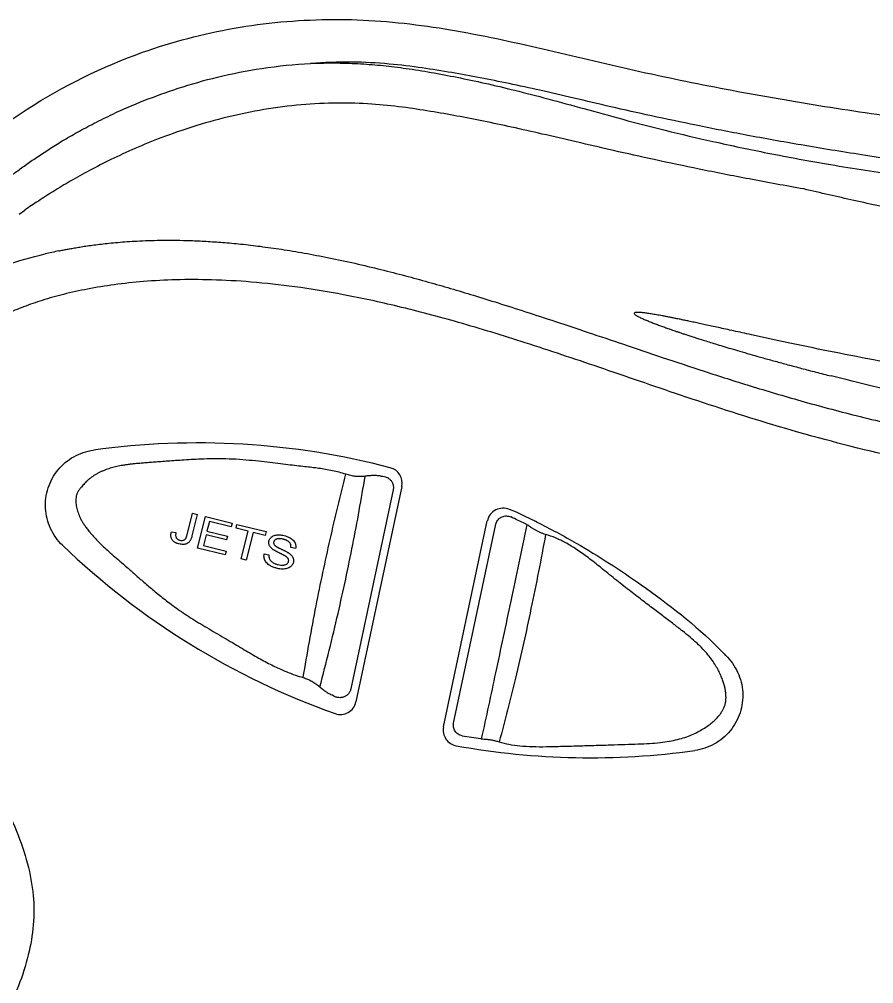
# Model space of a CAD drawing. Extents: x 649 to 723, y 631 to 778.
# Drawn here: x 681.585 to 684.218, y 651.192 to 654.165 of the extents above; entities that cross this region are included whole.
import ezdxf

# ---------------------------------------------------------------- set-up
doc = ezdxf.new("R2010")
doc.units = 0
doc.header["$MEASUREMENT"] = 0
doc.layers.add('1', color=4, linetype='Continuous')

# ---------------------------------------------------------------- blocks, each defined once
blk = doc.blocks.new('main_control')
at = {"color": 3, "linetype": 'Continuous'}
for p, q in [((7.6784, 16.9912), (7.5481, 16.3776)), ((7.7052, 17.002), (7.5639, 16.3371)), ((8.0583, 16.922), (8.0578, 16.9222)), ((7.0431, 16.8521), (7.0598, 16.9189)), ((7.0749, 16.9152), (7.0584, 16.8491)), ((7.0598, 16.9189), (7.0749, 16.9152)), ((7.0756, 16.8119), (7.0998, 16.909)), ((7.0998, 16.909), (7.1821, 16.8885)), ((7.112, 16.8938), (7.1046, 16.8641)), ((7.1793, 16.877), (7.112, 16.8938)), ((7.8338, 16.2604), (7.9688, 16.8958)), ((6.995, 16.8613), (7.0089, 16.8595)), ((7.1046, 16.8641), (7.1676, 16.8484)), ((7.1821, 16.8885), (7.1793, 16.877)), ((7.1942, 16.8733), (7.197, 16.8847)), ((7.2317, 16.864), (7.1942, 16.8733)), ((7.197, 16.8847), (7.2873, 16.8623)), ((7.2104, 16.7784), (7.2317, 16.864)), ((7.2873, 16.8623), (7.2844, 16.8508)), ((7.8649, 16.2713), (7.9954, 16.8855)), ((7.1018, 16.8527), (7.0935, 16.8196)), ((7.1648, 16.837), (7.1018, 16.8527)), ((7.1676, 16.8484), (7.1648, 16.837)), ((7.2468, 16.8602), (7.2254, 16.7746)), ((7.2844, 16.8508), (7.2468, 16.8602)), ((6.6592, 16.8206), (6.6599, 16.8214)), ((7.1606, 16.7908), (7.0756, 16.8119)), ((7.0935, 16.8196), (7.1634, 16.8022)), ((7.1634, 16.8022), (7.1606, 16.7908)), ((7.378, 16.8106), (7.3633, 16.8133)), ((7.2254, 16.7746), (7.2104, 16.7784)), ((7.2812, 16.7938), (7.2957, 16.7913))]:
    blk.add_line(p, q, dxfattribs=at)
at = {"color": 4, "linetype": 'Continuous'}
blk.add_arc((8.171, 15.6926), 2.952, 127.2, 238.6532, dxfattribs=at)
at = {"color": 3, "linetype": 'Continuous'}
for centre, radius, start, end in [((6.9565, 16.1477), 1.6099, 101.0412, 102.5829), ((7.0759, 14.7869), 2.349, 75.358, 97.8638), ((7.6573, 17.0122), 0.049, 348, 75.358), ((7.6498, 17.095), 0.062, 261.7546, 266.2377), ((8.0168, 16.8856), 0.049, 65.8517, 168), ((8.0378, 16.8774), 0.049, 65.3121, 65.9016), ((7.0593, 14.7489), 2.3916, 63.9656, 65.3123), ((7.0528, 14.7589), 2.3651, 64.0956, 65.3027), ((7.0828, 14.7975), 2.3377, 63.6274, 63.9608), ((8.059, 16.8308), 0.0617, 58.833, 64.0822), ((7.9886, 16.7143), 0.1979, 55.1961, 58.8456), ((8.287, 18.5142), 2.349, 226.1362, 250.4136), ((7.4628, 16.3046), 0.0603, 58.4433, 64.7859), ((7.516, 16.3473), 0.049, 250.4136, 348), ((7.8818, 16.2502), 0.049, 168, 259.8525), ((8.2739, 18.4787), 2.278, 260.3413, 261.7884), ((7.9571, 16.2838), 0.0605, 261.796, 263.4244), ((7.9736, 16.4269), 0.2045, 263.4306, 266.0608), ((8.287, 18.5142), 2.349, 259.8525, 277.8638)]:
    blk.add_arc(centre, radius, start, end, dxfattribs=at)
at = {"color": 4, "linetype": 'Continuous', "start_tangent": (0.778346, 0.627835), "end_tangent": (0.778346, -0.627835)}
blk.add_spline([(6.4067, 18.0607), (6.5509, 18.1651), (6.9064, 18.3403), (7.1886, 18.4146), (7.4772, 18.4415), (7.622, 18.4378), (7.7661, 18.4232), (8.0511, 18.371), (8.3332, 18.3054), (8.6163, 18.2441), (8.9013, 18.1914), (9.1877, 18.1468), (9.7636, 18.0789), (10.3417, 18.037), (10.921, 18.0226), (11.5002, 18.037), (12.0783, 18.0789), (12.6542, 18.1468), (12.9406, 18.1914), (13.2256, 18.2441), (13.5087, 18.3054), (13.7908, 18.371), (14.0758, 18.4232), (14.2199, 18.4378), (14.3647, 18.4415), (14.6533, 18.4146), (14.9355, 18.3403), (15.291, 18.1651), (15.4352, 18.0607)], degree=3, dxfattribs=at)
at = {"color": 3, "linetype": 'Continuous'}
for points, start_tangent, end_tangent in [([(6.8141, 18.1498), (6.9103, 18.1913), (7.016, 18.2294), (7.137, 18.2638), (7.2739, 18.2908), (7.4239, 18.306)], (0.906905, 0.421336), (0.998732, 0.050343)), ([(14.2226, 18.3076), (14.113, 18.2973), (14.0179, 18.2833), (13.9296, 18.2679), (13.8415, 18.251), (13.7496, 18.2317), (13.6508, 18.2095), (13.5433, 18.1844), (13.4266, 18.1576), (13.2985, 18.1298), (13.1563, 18.1008), (13, 18.0713), (12.8303, 18.0419), (12.6461, 18.0131), (12.445, 17.9852), (12.2258, 17.9588), (11.9868, 17.9349), (11.7259, 17.9144), (11.4408, 17.8986), (11.128, 17.8891), (10.7837, 17.8881), (10.4262, 17.8976), (10.1003, 17.9155), (9.813, 17.9388), (9.5576, 17.9655), (9.3285, 17.9943), (9.1224, 18.0242), (8.9361, 18.0546), (8.7666, 18.0851), (8.6128, 18.1153), (8.4745, 18.1444), (8.3496, 18.1725), (8.2352, 18.1992), (8.1309, 18.2232), (8.0356, 18.2438), (7.9464, 18.2617), (7.8591, 18.2776), (7.7681, 18.2922), (7.6667, 18.3042), (7.5507, 18.3101), (7.4239, 18.306)], (-0.998263, -0.058913), (-0.997198, -0.074805)), ([(7.4239, 18.306), (7.5058, 18.3074), (7.5793, 18.3049), (7.6478, 18.2994), (7.7183, 18.2907), (7.7953, 18.2785), (7.8757, 18.2633), (7.9603, 18.2453), (8.0535, 18.2233), (8.1558, 18.1969), (8.2663, 18.1667), (8.386, 18.1339), (8.5172, 18.1), (8.6642, 18.0654), (8.8332, 18.0298), (9.0266, 17.9942), (9.2423, 17.9604), (9.4809, 17.93), (9.7442, 17.9044), (10.0325, 17.8848), (10.3505, 17.8715), (10.7079, 17.8647), (11.0971, 17.8646), (11.4786, 17.8718), (11.8192, 17.8861), (12.1198, 17.9065), (12.3883, 17.9324), (12.6286, 17.9625), (12.8449, 17.9957), (13.0391, 18.0314), (13.211, 18.0683), (13.3643, 18.1062), (13.5032, 18.1442), (13.6288, 18.1803), (13.7408, 18.2116), (13.8418, 18.2377), (13.935, 18.2596), (14.0242, 18.2782), (14.1168, 18.2944), (14.2226, 18.3076)], (0.998947, 0.045889), (0.995667, 0.09299)), ([(8.9442, 17.919), (8.7758, 17.9498), (8.6221, 17.9801), (8.4832, 18.0094), (8.3575, 18.0375), (8.2425, 18.0641), (8.1378, 18.0884), (8.0436, 18.1096), (7.9573, 18.1279), (7.8753, 18.1439), (7.7932, 18.1583), (7.7071, 18.1711), (7.6126, 18.1807), (7.5076, 18.184), (7.3951, 18.1785), (7.2803, 18.1637), (7.1673, 18.1403), (7.0606, 18.1105), (6.9651, 18.0774), (6.882, 18.0435), (6.8084, 18.0096), (6.7423, 17.9757), (6.6834, 17.9428), (6.6313, 17.9115), (6.5849, 17.8818), (6.5434, 17.854)], (-0.985022, 0.172429), (-0.825889, -0.563832)), ([(6.4851, 17.9477), (6.5137, 17.9696), (6.545, 17.9924), (6.5792, 18.0162), (6.617, 18.041), (6.6588, 18.067), (6.7053, 18.0938), (6.7568, 18.1215), (6.8141, 18.1498)], (0.788581, 0.61493), (0.904701, 0.426048)), ([(12.8578, 17.912), (12.7172, 17.8796), (12.5604, 17.8459), (12.3972, 17.8143), (12.239, 17.7881), (12.0843, 17.7672), (11.9214, 17.75), (11.7416, 17.7359), (11.5438, 17.7257), (11.326, 17.7193), (11.0858, 17.7166), (10.8277, 17.7164), (10.5807, 17.7185), (10.3626, 17.7237), (10.1698, 17.7323), (9.997, 17.744), (9.8428, 17.7581), (9.7024, 17.7744), (9.5648, 17.7939), (9.4188, 17.8185), (9.2601, 17.8491), (9.099, 17.8835), (8.9442, 17.919)], (-0.97338, -0.229197), (-0.973271, 0.22966)), ([(6.6482, 17.7278), (6.6608, 17.7305), (6.6742, 17.7331), (6.6885, 17.7358), (6.7042, 17.7386), (6.7217, 17.7414), (6.741, 17.7443), (6.762, 17.7471), (6.7849, 17.7499), (6.8097, 17.7525), (6.8367, 17.755), (6.866, 17.7571), (6.8979, 17.7589), (6.9324, 17.7602), (6.9699, 17.7609), (7.0104, 17.7608), (7.0544, 17.7598), (7.102, 17.7576), (7.1535, 17.7541), (7.209, 17.7491), (7.269, 17.7421), (7.3341, 17.733), (7.4045, 17.7213), (7.4804, 17.7069), (7.5607, 17.6897), (7.6408, 17.6707), (7.7162, 17.6513), (7.7866, 17.632), (7.8555, 17.6123), (7.9261, 17.5911), (8.0021, 17.5675), (8.0866, 17.5405), (8.1792, 17.5102), (8.2793, 17.4768), (8.3885, 17.44), (8.5079, 17.3998), (8.6372, 17.357), (8.779, 17.312), (8.9347, 17.2659), (9.106, 17.2202), (9.2957, 17.1757), (9.5057, 17.134), (9.7373, 17.0964), (9.9921, 17.0642), (10.2725, 17.0392), (10.5811, 17.0233), (10.921, 17.0187)], (0.977146, 0.21257), (0.999984, 0.005598)), ([(6.1947, 17.5264), (6.2755, 17.5848), (6.3709, 17.6378), (6.4812, 17.6831), (6.6058, 17.719)], (0.773385, 0.633937), (0.9737, 0.227834)), ([(10.9085, 16.9223), (10.3979, 16.934), (9.941, 16.9717), (9.5333, 17.0304), (9.1707, 17.1052), (8.8489, 17.1918), (8.5644, 17.2831), (8.312, 17.3694), (8.0855, 17.4448), (7.8795, 17.5076), (7.6929, 17.5568), (7.5252, 17.5929), (7.375, 17.6173), (7.2402, 17.632), (7.1187, 17.6387), (7.0087, 17.6388), (6.9091, 17.6335), (6.8184, 17.6237), (6.736, 17.6102), (6.662, 17.5939), (6.5966, 17.5754), (6.5387, 17.5554), (6.4871, 17.5341), (6.44, 17.5113), (6.3961, 17.4869), (6.3537, 17.4601), (6.3111, 17.4295), (6.2664, 17.393), (6.219, 17.3484), (6.1702, 17.2945), (6.1218, 17.2302), (6.0765, 17.1521), (6.0402, 17.055), (6.0267, 16.9455), (6.0427, 16.8249), (6.0871, 16.6949), (6.1555, 16.5585), (6.242, 16.4151), (6.331, 16.2761), (6.4073, 16.1533), (6.4696, 16.0424), (6.5176, 15.9391), (6.5513, 15.8384), (6.5689, 15.7409), (6.5692, 15.6496), (6.5539, 15.5577), (6.5239, 15.4621), (6.4793, 15.3617), (6.4208, 15.2547), (6.3508, 15.1403), (6.2717, 15.0169), (6.191, 14.8876), (6.1244, 14.7687), (6.0745, 14.659), (6.0416, 14.5551), (6.0269, 14.4492), (6.0378, 14.34), (6.0804, 14.2254), (6.1554, 14.1091), (6.2523, 14.005), (6.3541, 13.9248), (6.4528, 13.8668), (6.5472, 13.8257)], (-0.999982, -0.006028), (0.936805, -0.349851)), ([(8.7829, 17.4692), (8.7545, 17.4755), (8.7281, 17.4813), (8.7037, 17.4867), (8.6811, 17.4917), (8.6601, 17.4962), (8.6406, 17.5005), (8.6226, 17.5043), (8.6059, 17.5079), (8.5904, 17.5112), (8.5761, 17.5142), (8.5627, 17.517), (8.5503, 17.5195), (8.5388, 17.5218), (8.5279, 17.5239), (8.5177, 17.5259), (8.508, 17.5278), (8.4988, 17.5294), (8.4901, 17.531), (8.4819, 17.5324), (8.4742, 17.5337), (8.4669, 17.5348), (8.4602, 17.5358), (8.4539, 17.5366), (8.4481, 17.5373), (8.4427, 17.5379), (8.4377, 17.5383), (8.4329, 17.5385), (8.4284, 17.5383), (8.4244, 17.5381), (8.4214, 17.5354), (8.423, 17.5325), (8.4268, 17.5298), (8.4311, 17.5272), (8.4359, 17.5246), (8.4411, 17.522), (8.4466, 17.5195), (8.4523, 17.5169), (8.4583, 17.5144), (8.4643, 17.5119), (8.4705, 17.5094), (8.4768, 17.5069), (8.4832, 17.5044), (8.4896, 17.502), (8.4961, 17.4995), (8.5026, 17.4971), (8.5091, 17.4947), (8.5156, 17.4924), (8.5221, 17.49), (8.5288, 17.4877), (8.5358, 17.4852), (8.5432, 17.4827), (8.5513, 17.4799), (8.56, 17.477), (8.5697, 17.4737), (8.5805, 17.4701), (8.5925, 17.4662), (8.606, 17.4618), (8.621, 17.457), (8.6378, 17.4517), (8.6565, 17.4459), (8.6774, 17.4394), (8.7006, 17.4324), (8.7262, 17.4248), (8.7544, 17.4165), (8.7853, 17.4076), (8.8191, 17.398), (8.8558, 17.3879), (8.8953, 17.3771), (8.9372, 17.3659), (8.9813, 17.3544), (9.0285, 17.3423)], (-0.976521, 0.215424), (0.969467, -0.245222)), ([(10.6979, 17.2269), (10.6035, 17.2296), (10.5115, 17.2331), (10.4183, 17.2376), (10.32, 17.2434), (10.2127, 17.2508), (10.0921, 17.2608), (9.9558, 17.274), (9.804, 17.2913), (9.641, 17.3127), (9.4746, 17.3374), (9.3122, 17.3643), (9.1592, 17.392), (9.02, 17.4192), (8.8958, 17.4448), (8.7829, 17.4692)], (-0.999726, 0.023389), (-0.97652, 0.215428)), ([(10.9209, 17.0759), (10.6827, 17.0807), (10.4713, 17.0928), (10.2833, 17.1094), (10.1138, 17.1291), (9.9607, 17.1505), (9.8248, 17.1723), (9.6997, 17.1944), (9.5756, 17.2181), (9.4455, 17.2448), (9.3034, 17.2761), (9.1593, 17.31), (9.0285, 17.3423)], (-1, 0.000473), (-0.969468, 0.245216)), ([(6.6592, 16.8206), (6.6384, 16.8448), (6.6225, 16.8725), (6.6118, 16.9025), (6.6069, 16.934), (6.6081, 16.9659), (6.6152, 16.997), (6.6278, 17.0263), (6.6455, 17.0528), (6.668, 17.0754), (6.6943, 17.0935), (6.7234, 17.1064), (6.7545, 17.1138)], (-0.72099, 0.692946), (0.990596, 0.136818)), ([(7.5331, 17.0393), (7.5125, 17.0454), (7.4913, 17.0503), (7.4702, 17.0542), (7.4493, 17.0574), (7.4282, 17.0601), (7.4061, 17.0627), (7.3816, 17.0654), (7.3541, 17.0686), (7.3235, 17.0723), (7.2904, 17.0763), (7.2542, 17.0803), (7.2149, 17.0839), (7.1731, 17.0863), (7.1313, 17.0869), (7.0949, 17.0862), (7.0628, 17.0848), (7.0341, 17.0831), (7.0081, 17.0813), (6.9846, 17.0796), (6.9629, 17.0779), (6.943, 17.0764), (6.9251, 17.0751), (6.9088, 17.0739), (6.894, 17.0726), (6.8804, 17.0713), (6.8677, 17.0699), (6.8559, 17.0683), (6.8452, 17.0667), (6.8357, 17.065), (6.827, 17.0632), (6.8186, 17.0612), (6.8101, 17.0589), (6.8017, 17.0563), (6.7935, 17.0535), (6.7852, 17.0502), (6.7768, 17.0465), (6.7684, 17.0422), (6.7602, 17.0376), (6.7524, 17.0326), (6.7453, 17.0273), (6.7387, 17.022), (6.7326, 17.0165), (6.7271, 17.0109), (6.7222, 17.0054), (6.7178, 16.9997)], (-0.948822, 0.315813), (-0.583, -0.812472)), ([(7.4014, 16.4121), (7.4412, 16.6336), (7.4843, 16.8381), (7.5331, 17.0393)], (0.16014, 0.987094), (0.253765, 0.967266)), ([(7.4526, 16.3836), (7.5087, 16.61), (7.5541, 16.8223), (7.592, 17.0332)], (0.255415, 0.966831), (0.160129, 0.987096)), ([(7.592, 17.0332), (7.5775, 17.0321), (7.5628, 17.0328), (7.548, 17.0352), (7.5331, 17.0393)], (-0.990309, -0.138883), (-0.948821, 0.315813)), ([(7.6409, 17.0337), (7.6299, 17.0349), (7.6181, 17.0352), (7.6054, 17.0347), (7.592, 17.0332)], (-0.989694, 0.143198), (-0.990309, -0.138883)), ([(7.6457, 17.0332), (7.6463, 17.0332), (7.6549, 17.0314), (7.659, 17.0298), (7.6628, 17.0278), (7.6662, 17.0254), (7.6693, 17.0226), (7.672, 17.0196), (7.6743, 17.0163), (7.6761, 17.0128), (7.6775, 17.0091), (7.6785, 17.0053), (7.6791, 17.0015), (7.6792, 16.9976), (7.6789, 16.9937), (7.6784, 16.9912)], (0.997853, -0.065489), (-0.207872, -0.978156)), ([(6.7178, 16.9997), (6.7118, 16.9927), (6.7068, 16.9851), (6.7031, 16.9767), (6.701, 16.968), (6.7003, 16.9591), (6.7007, 16.9503), (6.7018, 16.9418), (6.7036, 16.9333), (6.7059, 16.925), (6.7088, 16.9169), (6.7121, 16.9088), (6.7161, 16.9004), (6.721, 16.8917), (6.7269, 16.8824), (6.7343, 16.8723), (6.7433, 16.8615)], (-0.684443, -0.729066), (0.66691, -0.745138)), ([(7.9954, 16.8855), (7.9972, 16.8912), (8.0001, 16.8966), (8.0041, 16.9014), (8.009, 16.9054), (8.0148, 16.9084), (8.0211, 16.9102), (8.0278, 16.9107), (8.0346, 16.9098), (8.041, 16.9077)], (0.207879, 0.978155), (0.908613, -0.417639)), ([(6.7433, 16.8615), (6.7546, 16.8478), (6.7674, 16.8338), (6.7818, 16.8197), (6.7977, 16.805), (6.8157, 16.7891), (6.836, 16.7716), (6.8585, 16.752), (6.8831, 16.7303), (6.9105, 16.7063), (6.941, 16.6804), (6.9754, 16.6527), (7.0146, 16.6235), (7.0599, 16.5934), (7.1109, 16.5625), (7.164, 16.5314), (7.2142, 16.5016), (7.2589, 16.4754), (7.2995, 16.4536), (7.3365, 16.436), (7.3703, 16.4223), (7.4014, 16.4121)], (0.609965, -0.792428), (0.961818, -0.273689)), ([(6.9971, 16.8376), (6.9952, 16.8411), (6.994, 16.8449), (6.9935, 16.8489), (6.9935, 16.8529), (6.994, 16.857), (6.995, 16.8613)], (-0.547041, 0.837106), (0.265106, 0.964219)), ([(8.091, 16.8837), (8.0411, 16.6482), (7.9941, 16.427), (7.9502, 16.2238)], (-0.206153, -0.97852), (-0.2158, -0.976438)), ([(8.1483, 16.8537), (8.1399, 16.8565), (8.1317, 16.8599), (8.1237, 16.8636), (8.116, 16.8677), (8.1086, 16.8721), (8.1016, 16.8768)], (-0.958875, 0.283829), (-0.821065, 0.570834)), ([(7.0183, 16.8245), (7.0146, 16.8255), (7.0112, 16.8268), (7.0079, 16.8282), (7.0049, 16.83), (7.0019, 16.8322), (6.9993, 16.8347), (6.9971, 16.8376)], (-0.970329, 0.241787), (-0.547041, 0.837106)), ([(7.0089, 16.8595), (7.0082, 16.8547), (7.008, 16.8502), (7.0086, 16.8462), (7.01, 16.843)], (-0.200947, -0.979602), (0.540008, -0.84166)), ([(7.01, 16.843), (7.0116, 16.8409), (7.0136, 16.8392), (7.0159, 16.8378), (7.0184, 16.8368), (7.0211, 16.8359)], (0.540008, -0.84166), (0.970329, -0.241787)), ([(7.0211, 16.8359), (7.0264, 16.8352), (7.0314, 16.8357)], (0.970329, -0.241787), (0.970932, 0.239354)), ([(7.0314, 16.8357), (7.0341, 16.8367), (7.0365, 16.8382), (7.0385, 16.8403)], (0.970932, 0.239354), (0.596526, 0.802594)), ([(7.0385, 16.8403), (7.0394, 16.8417), (7.0402, 16.8433), (7.041, 16.8451), (7.0418, 16.8472), (7.0425, 16.8495), (7.0431, 16.8521)], (0.596526, 0.802594), (0.241787, 0.970329)), ([(7.0584, 16.8491), (7.0569, 16.8437), (7.055, 16.8389), (7.0528, 16.8346), (7.0502, 16.8311)], (-0.241787, -0.970329), (-0.66307, -0.748557)), ([(7.2967, 16.8204), (7.2954, 16.8247), (7.2951, 16.8291), (7.2957, 16.8335)], (-0.382118, 0.924114), (0.241787, 0.970329)), ([(7.2957, 16.8335), (7.2975, 16.8383), (7.3003, 16.8425), (7.304, 16.846)], (0.241787, 0.970329), (0.783581, 0.621289)), ([(7.304, 16.846), (7.3088, 16.849), (7.3144, 16.851), (7.3207, 16.8521)], (0.783581, 0.621289), (0.995337, 0.096458)), ([(7.3192, 16.8395), (7.3168, 16.8384), (7.3147, 16.8371), (7.3128, 16.8353), (7.3114, 16.8332), (7.3105, 16.8308)], (-0.938675, -0.344804), (-0.241787, -0.970329)), ([(7.3403, 16.8388), (7.3371, 16.8395), (7.334, 16.8401), (7.3311, 16.8405), (7.3281, 16.8407), (7.3251, 16.8406), (7.3221, 16.8403), (7.3192, 16.8395)], (-0.970329, 0.241787), (-0.938675, -0.344804)), ([(7.3207, 16.8521), (7.3275, 16.8524), (7.3348, 16.8518), (7.3425, 16.8503)], (0.995337, 0.096458), (0.970329, -0.241787)), ([(7.3589, 16.8291), (7.3568, 16.8312), (7.3544, 16.833), (7.3519, 16.8345), (7.3493, 16.8358), (7.3465, 16.8369), (7.3435, 16.8379), (7.3403, 16.8388)], (-0.657308, 0.753622), (-0.970329, 0.241787)), ([(7.3425, 16.8503), (7.3505, 16.8478), (7.3577, 16.8448), (7.3639, 16.8412)], (0.970329, -0.241787), (0.831381, -0.555703)), ([(7.3639, 16.8412), (7.3692, 16.837), (7.3733, 16.8323), (7.3762, 16.8273)], (0.831381, -0.555703), (0.399196, -0.916865)), ([(8.0054, 16.2143), (8.0352, 16.2069), (8.0691, 16.202), (8.1076, 16.1996), (8.1512, 16.1994), (8.2006, 16.2006), (8.2559, 16.2021), (8.3108, 16.2037), (8.3599, 16.2052), (8.4036, 16.2066), (8.4425, 16.208), (8.4775, 16.2099), (8.5091, 16.213), (8.5369, 16.2174), (8.5615, 16.223), (8.5834, 16.2299), (8.6036, 16.238), (8.6221, 16.2471), (8.6386, 16.2568), (8.6529, 16.2667), (8.6652, 16.2767), (8.6753, 16.2864), (8.6834, 16.2955), (8.6897, 16.3042), (8.6949, 16.3127), (8.6991, 16.3216), (8.7021, 16.3311), (8.7039, 16.341), (8.7045, 16.3509), (8.7042, 16.3607), (8.703, 16.3707), (8.7011, 16.3813), (8.698, 16.393), (8.6937, 16.4058), (8.6881, 16.4196), (8.6811, 16.4343), (8.6723, 16.4497), (8.6617, 16.4659), (8.6488, 16.4827), (8.6333, 16.5002), (8.6151, 16.5182), (8.5941, 16.5368), (8.5701, 16.5563), (8.543, 16.5771), (8.5133, 16.5996), (8.481, 16.6241), (8.4454, 16.6514), (8.4058, 16.6819), (8.3621, 16.7163), (8.3185, 16.7515), (8.2792, 16.7825), (8.2437, 16.8077), (8.2105, 16.8277), (8.1789, 16.8429), (8.1483, 16.8537)], (0.956172, -0.292806), (-0.958875, 0.283829)), ([(8.1483, 16.8537), (8.1034, 16.6249), (8.0555, 16.4108), (8.0054, 16.2143)], (-0.178587, -0.983924), (-0.263369, -0.964695)), ([(7.0367, 16.8236), (7.031, 16.823), (7.0248, 16.8233), (7.0183, 16.8245)], (-0.981639, -0.190748), (-0.970329, 0.241787)), ([(7.0502, 16.8311), (7.0463, 16.8276), (7.0417, 16.8251), (7.0367, 16.8236)], (-0.66307, -0.748557), (-0.981639, -0.190748)), ([(7.3066, 16.8083), (7.3023, 16.8122), (7.299, 16.8162), (7.2967, 16.8204)], (-0.787323, 0.616541), (-0.382118, 0.924114)), ([(7.3271, 16.7968), (7.3241, 16.7983), (7.3213, 16.7996), (7.3187, 16.801), (7.3162, 16.8023), (7.3138, 16.8037), (7.3113, 16.8051), (7.3089, 16.8067), (7.3066, 16.8083)], (-0.90293, 0.429787), (-0.787323, 0.616541)), ([(7.3105, 16.8308), (7.3101, 16.8273), (7.3109, 16.824), (7.3127, 16.821)], (-0.241787, -0.970329), (0.619985, -0.784613)), ([(7.3127, 16.821), (7.3134, 16.8202), (7.3143, 16.8194), (7.3154, 16.8186), (7.3166, 16.8177), (7.318, 16.8168), (7.3195, 16.8158), (7.3212, 16.8148), (7.3232, 16.8137), (7.3254, 16.8125), (7.3278, 16.8113), (7.3306, 16.8099), (7.3337, 16.8085)], (0.619985, -0.784613), (0.906448, -0.422317)), ([(7.3337, 16.8085), (7.3372, 16.8068), (7.3404, 16.8053), (7.3434, 16.8038), (7.3462, 16.8024), (7.3491, 16.8009), (7.3519, 16.7993), (7.3547, 16.7977), (7.3573, 16.796)], (0.906448, -0.422317), (0.815856, -0.578255)), ([(7.3633, 16.8133), (7.3634, 16.8189), (7.3619, 16.8243), (7.3589, 16.8291)], (0.117083, 0.993122), (-0.657308, 0.753622)), ([(7.3762, 16.8273), (7.378, 16.8219), (7.3786, 16.8163), (7.378, 16.8106)], (0.399196, -0.916865), (-0.188551, -0.982063)), ([(7.2831, 16.7748), (7.2811, 16.781), (7.2804, 16.7872), (7.2812, 16.7938)], (-0.398814, 0.917032), (0.218489, 0.975839)), ([(7.2966, 16.7592), (7.2908, 16.7638), (7.2864, 16.7689), (7.2831, 16.7748)], (-0.831156, 0.556039), (-0.398814, 0.917032)), ([(7.2957, 16.7913), (7.2955, 16.7865), (7.296, 16.7821), (7.2974, 16.7782)], (-0.117751, -0.993043), (0.416747, -0.909022)), ([(7.2974, 16.7782), (7.2996, 16.7745), (7.3028, 16.771), (7.307, 16.7678)], (0.416747, -0.909022), (0.825315, -0.564673)), ([(7.3462, 16.787), (7.3456, 16.7874), (7.3449, 16.7878), (7.3441, 16.7882), (7.3433, 16.7887), (7.3423, 16.7892), (7.3413, 16.7897), (7.3402, 16.7903), (7.339, 16.7909), (7.3377, 16.7916), (7.3363, 16.7923), (7.3348, 16.7931), (7.3331, 16.7939), (7.3313, 16.7948), (7.3293, 16.7957), (7.3271, 16.7968)], (-0.846125, 0.532984), (-0.90293, 0.429787)), ([(7.355, 16.7787), (7.3539, 16.7804), (7.3526, 16.7819), (7.3512, 16.7833), (7.3497, 16.7846), (7.348, 16.7858), (7.3462, 16.787)], (-0.476432, 0.879211), (-0.846125, 0.532984)), ([(7.3561, 16.77), (7.3565, 16.773), (7.3561, 16.7759), (7.355, 16.7787)], (0.241787, 0.970329), (-0.476432, 0.879211)), ([(7.3573, 16.796), (7.3599, 16.794), (7.3622, 16.7921), (7.3644, 16.7899), (7.3664, 16.7876), (7.3681, 16.7851), (7.3696, 16.7824)], (0.815856, -0.578255), (0.412924, -0.910766)), ([(7.3696, 16.7824), (7.3712, 16.7775), (7.3716, 16.7725), (7.3709, 16.7675)], (0.412924, -0.910766), (-0.241787, -0.970329)), ([(7.3216, 16.7489), (7.3165, 16.7503), (7.3115, 16.7519), (7.3065, 16.7539), (7.3015, 16.7563), (7.2966, 16.7592)], (-0.970329, 0.241787), (-0.831156, 0.556039)), ([(7.307, 16.7678), (7.3146, 16.7636), (7.3237, 16.7606)], (0.825315, -0.564673), (0.970329, -0.241787)), ([(7.3444, 16.7473), (7.3372, 16.7469), (7.3295, 16.7474), (7.3216, 16.7489)], (-0.992887, -0.119058), (-0.970329, 0.241787)), ([(7.3237, 16.7606), (7.332, 16.7591), (7.3395, 16.759)], (0.970329, -0.241787), (0.997098, 0.076127)), ([(7.3395, 16.759), (7.3438, 16.7596), (7.3476, 16.7608), (7.3508, 16.7625)], (0.997098, 0.076127), (0.817536, 0.575878)), ([(7.362, 16.7542), (7.357, 16.7509), (7.3511, 16.7486), (7.3444, 16.7473)], (-0.778338, -0.627845), (-0.992887, -0.119058)), ([(7.3508, 16.7625), (7.3531, 16.7645), (7.3549, 16.767), (7.3561, 16.77)], (0.817536, 0.575878), (0.241787, 0.970329)), ([(7.3709, 16.7675), (7.369, 16.7625), (7.3661, 16.7581), (7.362, 16.7542)], (-0.241787, -0.970329), (-0.778338, -0.627845)), ([(8.7036, 16.4805), (8.7244, 16.4563), (8.7404, 16.4286), (8.751, 16.3986), (8.7559, 16.3671), (8.7548, 16.3352), (8.7477, 16.3041), (8.7351, 16.2748), (8.7173, 16.2483), (8.6948, 16.2257), (8.6686, 16.2076), (8.6394, 16.1947), (8.6084, 16.1873)], (0.72099, -0.692946), (-0.990596, -0.136818)), ([(7.4014, 16.4121), (7.4146, 16.4075), (7.4277, 16.4011), (7.4405, 16.3932), (7.4526, 16.3836)], (0.961818, -0.273688), (0.750037, -0.661395)), ([(7.4526, 16.3836), (7.4576, 16.3793), (7.4627, 16.3753), (7.4677, 16.3715), (7.4728, 16.368), (7.4779, 16.3648), (7.4831, 16.3619), (7.4884, 16.3592)], (0.750038, -0.661395), (0.90463, -0.426198)), ([(7.5481, 16.3776), (7.5475, 16.3751), (7.5466, 16.3727), (7.5451, 16.369), (7.5431, 16.3656), (7.5407, 16.3624), (7.5379, 16.3595), (7.5348, 16.3569), (7.5314, 16.3547), (7.5276, 16.3529), (7.5236, 16.3515), (7.5194, 16.3507), (7.5151, 16.3503), (7.5062, 16.3512), (7.5018, 16.3524), (7.4976, 16.3542), (7.4959, 16.3551), (7.4943, 16.356)], (-0.207749, -0.978182), (-0.851785, 0.523892)), ([(7.8917, 16.2329), (7.885, 16.2348), (7.879, 16.2379), (7.8738, 16.2421), (7.8696, 16.2472), (7.8665, 16.253), (7.8648, 16.2591), (7.8643, 16.2653), (7.8649, 16.2713)], (-0.985828, 0.167759), (0.207641, 0.978205)), ([(7.9595, 16.2229), (7.9708, 16.2218), (7.9824, 16.22), (7.9939, 16.2175), (8.0054, 16.2143)], (0.997629, -0.068815), (0.956172, -0.292806))]:
    blk.add_spline(points, degree=3, dxfattribs=dict(at, start_tangent=start_tangent, end_tangent=end_tangent))
blk.add_open_spline([(8.1213, 16.8919), (8.1625, 16.8714), (8.2732, 16.8124), (8.466, 16.6868), (8.616, 16.5705), (8.697, 16.4874), (8.7034, 16.4803)], degree=3, knots=[0, 0, 0, 0, 0.1382233, 0.376289, 0.6869788, 0.7148965, 0.7148965, 0.7148965, 0.7148965], dxfattribs=at)
at = {"layer": '1', "color": 3}
for p, q in [((6.5261, 17.8415), (6.5434, 17.854)), ((8.0583, 16.922), (8.0369, 16.9303))]:
    blk.add_line(p, q, dxfattribs=at)
blk = doc.blocks.new('2010PRODIGY')
at = {"color": 3}
blk.add_blockref('main_control', (26.0457, -11.7373), dxfattribs=at)

msp = doc.modelspace()

# ---------------------------------------------------------------- block references
at = {"layer": '1'}
msp.add_blockref('2010PRODIGY', (649.0128, 647.4604), dxfattribs=at)

doc.saveas('drawing.dxf')
